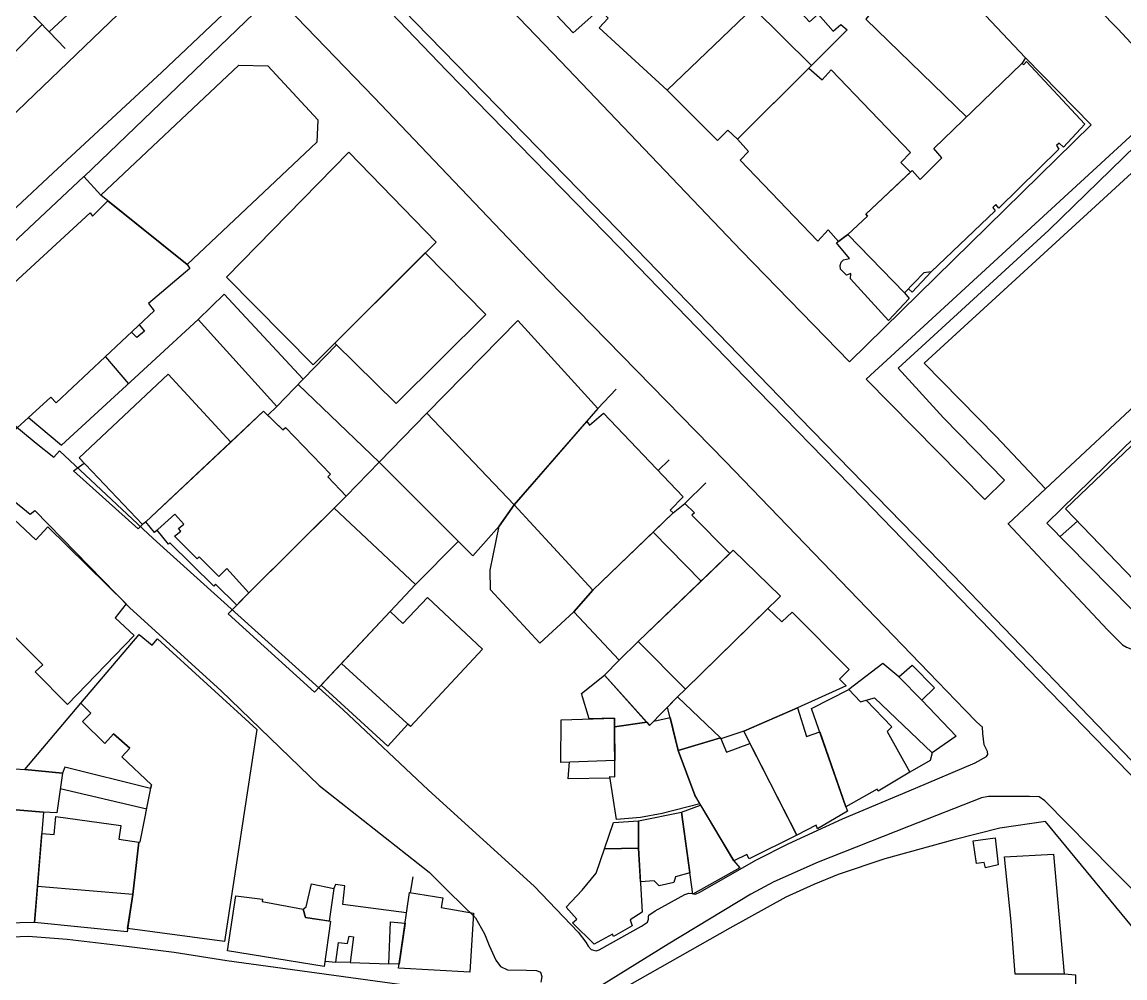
# Model space of a CAD drawing. Header units: centimetres. Extents: x 6155 to 7007, y 1466 to 2152.
# Drawn here: x 6375.2 to 6498, y 1644.1 to 1750.4 of the extents above; entities that cross this region are included whole.
import ezdxf

# ---------------------------------------------------------------- set-up
doc = ezdxf.new("R2010")
doc.units = ezdxf.units.CM

msp = doc.modelspace()

# ---------------------------------------------------------------- linework, layer by layer
msp.add_line((6476.14, 1757.84), (6486.91, 1746.44))
at = {"linetype": 'Continuous'}
for p, q in [((6486.91, 1746.44), (6486.53, 1745.81)), ((6494.23, 1738.97), (6486.91, 1746.44)), ((6467.34, 1712.59), (6494.23, 1738.97)), ((6475.64, 1712.45), (6498.73, 1733.58)), ((6489.15, 1698.48), (6511.78, 1719.59)), ((6513.2, 1718.07), (6489.31, 1694.65)), ((6483.65, 1704.29), (6475.64, 1712.45)), ((6483.65, 1704.29), (6489.15, 1698.48)), ((6484.59, 1699.45), (6482.39, 1697.29)), ((6489.15, 1698.48), (6484.99, 1694.6))]:
    msp.add_line(p, q, dxfattribs=at)
at = {"color": 7}
for points in [[(6412.88, 1811.65), (6399.47, 1798.99), (6392.82, 1792.93), (6392.37, 1792.25), (6392.34, 1791.54), (6392.55, 1791.02), (6399.1, 1783.57), (6419.3, 1762.55), (6435.19, 1746.03), (6455.26, 1724.99), (6467.34, 1712.59)], [(6383.24, 1774.5), (6394.54, 1762.76), (6395.24, 1761.93), (6395.38, 1761.48), (6395.41, 1760.9), (6395.21, 1760.54), (6387.78, 1753.12), (6369.08, 1735.14)], [(6402.07, 1767.85), (6419.01, 1750.35), (6440.25, 1728.61), (6461.8, 1706.38), (6478.82, 1688.92), (6500.61, 1666.29), (6515.3, 1651.01), (6515.82, 1650.49), (6515.9, 1650.26), (6515.9, 1649.89), (6515.72, 1649.65), (6515.45, 1649.69), (6515.11, 1649.8), (6514.15, 1650.62), (6502.18, 1663.04), (6488.44, 1677.15), (6468.84, 1697.4), (6455.67, 1710.89), (6441.72, 1725.34), (6422.51, 1744.98), (6402.04, 1766.29)], [(6486.42, 1760.63), (6497.25, 1749.62), (6498.66, 1748.09), (6499.59, 1747.21), (6500.57, 1746.89), (6501.21, 1746.98), (6502.17, 1747.1), (6503.45, 1747.73), (6507.7, 1751.61)], [(6431.96, 1757.18), (6430.36, 1755.8), (6436.56, 1749.2), (6439.53, 1751.86)], [(6469.19, 1710.69), (6517.34, 1754.96), (6517.79, 1755.21), (6518.01, 1755.14), (6518.72, 1754.6), (6523.28, 1749.69), (6533.91, 1738.11), (6534.19, 1737.66), (6534.28, 1737.15), (6533.97, 1736.88)], [(6376.78, 1703.55), (6378.76, 1702.01), (6379.4, 1702.7), (6389.81, 1692.94), (6410.91, 1673.92), (6420.46, 1664.95), (6432.23, 1654.26), (6437.14, 1649.16), (6437.96, 1648.05), (6438.25, 1647.6), (6438.58, 1647.23), (6439.13, 1647.07), (6439.47, 1647.21), (6444.19, 1649.84), (6444.83, 1650.27), (6444.96, 1650.59), (6444.95, 1650.88), (6445, 1651.05), (6445.69, 1651.54), (6448.98, 1653.36), (6449.46, 1653.48), (6449.82, 1653.45), (6450.2, 1653.39), (6450.66, 1653.62), (6456.96, 1657.21), (6460.5, 1658.98), (6466.54, 1661.77), (6474.69, 1665.16), (6481.33, 1667.99), (6482.57, 1668.69), (6482.73, 1668.91), (6482.69, 1669.27), (6482.32, 1670.01), (6482.16, 1671.25), (6482.12, 1671.98), (6481.51, 1672.53), (6480.18, 1673.9), (6476.15, 1678.05), (6453.54, 1701.51), (6433.73, 1721.73), (6414.4, 1742), (6402.55, 1754.32)], [(6399.43, 1753.03), (6401.01, 1751.37), (6390.63, 1741.37), (6382.11, 1733.2)], [(6398.27, 1751.92), (6390.77, 1744.85), (6378.68, 1733.64), (6362.92, 1718.91), (6361.91, 1718), (6361.51, 1717.58), (6361.35, 1717.17), (6361.44, 1716.8), (6361.64, 1716.43), (6364.31, 1713.86), (6376.78, 1703.55)], [(6469.71, 1751.45), (6469.16, 1750.74), (6480.37, 1739.88)], [(6378.23, 1749.33), (6380.03, 1747.47)], [(6503.33, 1740.68), (6489.51, 1727.27), (6472.73, 1711.91)], [(6383.98, 1731.15), (6382.11, 1733.21), (6364.36, 1716.63), (6367.09, 1714.02)], [(6375.94, 1706.42), (6379.59, 1703.33), (6387.78, 1710.83), (6394.83, 1717.33)], [(6388.27, 1716.71), (6388.84, 1716.03)], [(6387.98, 1715.33), (6387.4, 1715.89)], [(6388.84, 1716.03), (6387.98, 1715.33)], [(6406.5, 1710.67), (6410.23, 1714.49)], [(6384.51, 1713.18), (6387.06, 1710.17)], [(6472.73, 1711.91), (6477.79, 1706.36), (6484.59, 1699.45)], [(6469.19, 1710.69), (6482.39, 1697.29)], [(6414.98, 1701.46), (6405.94, 1710.09)], [(6439.31, 1707.4), (6441.35, 1709.57)], [(6403.57, 1707.63), (6402.58, 1706.66)], [(6447.24, 1701.71), (6446.04, 1700.5)], [(6414.98, 1701.46), (6411.28, 1697.65)], [(6449, 1696.85), (6451.35, 1699.16)], [(6373.9, 1697.49), (6376.13, 1695.65), (6376.63, 1696.06), (6387.21, 1685.25), (6397.34, 1676.03), (6408.31, 1665.46), (6420.54, 1655.84), (6422.74, 1653.66), (6425.7, 1650.77), (6426.7, 1648.97), (6427.21, 1647.68), (6427.96, 1646.05), (6428.48, 1645.34), (6429.25, 1644.95), (6431.39, 1644.93), (6432.48, 1644.91), (6432.94, 1644.72), (6433.09, 1644.23), (6432.95, 1643.6)], [(6484.97, 1694.62), (6496.04, 1682.78), (6497.72, 1681.12), (6498.18, 1680.86), (6498.66, 1680.68), (6499.09, 1680.72), (6499.74, 1680.95), (6501.3, 1682)], [(6500.5, 1686.79), (6498.67, 1685.14), (6489.31, 1694.65)], [(6492.71, 1694.89), (6490.77, 1693.18)], [(6419.03, 1687.83), (6423.78, 1692.63)], [(6472.81, 1677.56), (6471.05, 1679.05), (6467.26, 1676.15)], [(6475.38, 1674.98), (6479.2, 1670.98), (6476.53, 1669.12)], [(6440.66, 1666.3), (6436.02, 1666.2), (6436.17, 1668.09)], [(6379.46, 1665.14), (6389.09, 1662.88)], [(6503, 1649.79), (6496.59, 1656.14), (6489.09, 1663.77), (6488.44, 1664.21), (6487.38, 1664.25), (6483.27, 1664.25), (6482.81, 1664.26), (6482.04, 1664.1), (6473.88, 1660.93), (6463.85, 1656.94), (6458.89, 1654.74), (6456.35, 1653.4), (6447.14, 1647.82), (6438.18, 1642.25)], [(6507.9, 1620.37), (6512.9, 1634.09), (6501.99, 1646.42), (6498.73, 1649.88), (6489.15, 1661.47), (6484.07, 1660.73), (6478.96, 1659.43), (6471.25, 1657.31), (6466.08, 1655.59)], [(6418.47, 1653.56), (6418.75, 1655.32)], [(6466.08, 1655.59), (6463.36, 1654.47), (6460.23, 1653.04), (6454.01, 1649.62), (6439.53, 1641.39), (6438.73, 1640.92), (6438.5, 1639.2), (6445.33, 1633.65), (6456.08, 1625.54)], [(6418.03, 1651.29), (6410.91, 1652.23), (6411.16, 1654.3), (6410.12, 1654.46), (6409.92, 1654.03)], [(6360.29, 1652.68), (6359.87, 1650.22), (6359.81, 1649.5), (6359.94, 1648.91), (6360.31, 1648.56), (6360.87, 1648.5), (6361.82, 1648.54), (6368.75, 1648.43), (6375.91, 1648.71), (6380.25, 1648.36), (6386.56, 1647.65), (6392.16, 1646.93), (6398.03, 1646.02), (6417.25, 1643.37)], [(6408.97, 1645.94), (6410.15, 1645.83)], [(6411.74, 1645.8), (6416.04, 1645.63)], [(6490.59, 1621.61), (6492.82, 1621.91), (6492.41, 1632.76), (6492.54, 1644.39), (6491.23, 1644.47)]]:
    msp.add_lwpolyline(points, dxfattribs=at)
for points in [[(6378.98, 1770.33), (6389.41, 1759.71), (6378.23, 1749.33), (6367.29, 1760.59), (6374.56, 1766.96), (6374.78, 1766.68), (6378.98, 1770.33)], [(6374.16, 1746.78), (6374.47, 1746.38), (6371.32, 1743.08), (6369.43, 1744.89), (6368.39, 1745.88), (6363.44, 1751.08), (6360.44, 1754.28), (6367.29, 1760.59), (6377.47, 1750.12), (6374.16, 1746.78)], [(6377.47, 1750.12), (6374.16, 1746.78), (6372.72, 1748.21), (6369.43, 1744.89), (6368.39, 1745.88), (6363.44, 1751.08), (6360.44, 1754.28), (6367.29, 1760.59), (6377.47, 1750.12)], [(6447.04, 1742.84), (6439.47, 1749.75), (6440.48, 1750.83), (6439.53, 1751.86), (6448.82, 1761.52), (6457.59, 1752.94), (6456.6, 1752), (6447.04, 1742.84)], [(6457.59, 1752.94), (6459.14, 1754.5), (6462.87, 1750.43), (6463.85, 1751.27), (6465.51, 1749.41), (6466.36, 1750.13), (6467.07, 1749.55), (6463.09, 1745.57), (6456.6, 1752), (6457.59, 1752.94)], [(6456.6, 1752), (6463.09, 1745.57), (6454.85, 1737.39), (6453.79, 1738.39), (6452.65, 1737.23), (6447.04, 1742.84), (6456.6, 1752)], [(6476.43, 1722.61), (6474.32, 1720.36), (6473.88, 1720.73), (6473.46, 1720.29), (6473.98, 1719.67), (6471.68, 1717.22), (6467.43, 1721.83), (6467.49, 1722.44), (6467, 1722.26), (6466.31, 1722.93), (6466.3, 1723.33), (6466.4, 1723.71), (6466.66, 1723.97), (6467.34, 1724.1), (6465.89, 1725.83), (6467.13, 1726.79), (6469.33, 1728.82), (6469.16, 1729.03), (6474.32, 1733.89), (6475.21, 1732.9), (6477.59, 1735.3), (6476.71, 1736.35), (6486.53, 1745.81), (6486.72, 1745.7), (6487.05, 1746.02), (6493.52, 1739.04), (6491.16, 1736.5), (6490.68, 1736.94), (6490.39, 1736.66), (6490.64, 1736.28), (6483.97, 1729.69), (6483.6, 1730.11), (6483.3, 1729.79), (6483.54, 1729.42), (6476.43, 1722.61)], [(6473.46, 1720.29), (6467.13, 1726.79), (6469.33, 1728.82), (6469.16, 1729.03), (6474.32, 1733.89), (6475.21, 1732.9), (6477.59, 1735.3), (6476.71, 1736.35), (6486.53, 1745.81), (6486.72, 1745.7), (6487.05, 1746.02), (6493.52, 1739.04), (6491.16, 1736.5), (6490.68, 1736.94), (6490.39, 1736.66), (6490.64, 1736.28), (6483.97, 1729.69), (6483.6, 1730.11), (6483.3, 1729.79), (6483.54, 1729.42), (6476.43, 1722.61), (6475.59, 1722.51), (6473.46, 1720.29)], [(6383.98, 1731.15), (6399.36, 1745.6), (6402.57, 1745.55), (6408.13, 1739.53), (6408.04, 1737.04), (6393.58, 1723.42), (6383.98, 1731.15)], [(6462.8, 1745.27), (6464.3, 1743.99), (6465.29, 1745.11), (6474.12, 1735.91), (6473.03, 1734.78), (6474.12, 1733.7), (6469.16, 1729.03), (6469.33, 1728.82), (6467.13, 1726.79), (6466.11, 1726), (6464.94, 1727.31), (6463.8, 1726.02), (6455.14, 1735.05), (6456.07, 1736.02), (6454.85, 1737.39), (6462.8, 1745.27)], [(6411.58, 1735.92), (6421.3, 1725.92), (6407.62, 1712.28), (6397.96, 1722.02), (6411.58, 1735.92)], [(6393.58, 1723.42), (6393.91, 1722.98), (6389.3, 1719.09), (6389.94, 1718.27), (6379, 1708.03), (6378.43, 1708.68), (6374.26, 1704.91), (6371.26, 1708.15), (6371.01, 1707.94), (6366.16, 1713.14), (6368.93, 1715.75), (6368.6, 1716.13), (6382.8, 1729.19), (6383.07, 1728.82), (6384.75, 1730.53), (6393.58, 1723.42)], [(6420.1, 1724.72), (6426.83, 1717.88), (6416.85, 1707.99), (6410.04, 1714.69), (6420.1, 1724.72)], [(6397.7, 1720.12), (6406.5, 1710.67), (6403.57, 1707.63), (6394.83, 1717.33), (6397.7, 1720.12)], [(6430.41, 1717.21), (6439.31, 1707.4), (6430.01, 1696.69), (6420.26, 1706.91), (6430.41, 1717.21)], [(6388.62, 1694.5), (6388.13, 1694.04), (6380.93, 1700.47), (6382.13, 1701.32), (6381.56, 1701.91), (6391.48, 1711.23), (6398.44, 1703.68), (6388.99, 1694.79), (6388.62, 1694.5)], [(6388.99, 1694.79), (6388.62, 1694.5), (6381.56, 1701.91), (6391.48, 1711.23), (6398.44, 1703.68), (6388.99, 1694.79)], [(6504.42, 1708.72), (6516.46, 1696.42), (6510.94, 1691.06), (6511.29, 1690.68), (6503.78, 1683.38), (6491.39, 1696.25), (6504.42, 1708.72)], [(6399.12, 1685.55), (6396.76, 1687.88), (6396.56, 1687.65), (6391.65, 1692.48), (6391.51, 1692.33), (6390.24, 1693.88), (6389.96, 1693.63), (6388.99, 1694.79), (6398.44, 1703.68), (6402.11, 1707.12), (6403.44, 1705.83), (6404.24, 1705.05), (6404.53, 1705.3), (6409.56, 1700.12), (6409.26, 1699.83), (6411.28, 1697.65), (6409.97, 1696.34), (6400.48, 1686.91), (6399.12, 1685.55)], [(6402.11, 1707.12), (6404.24, 1705.05), (6404.53, 1705.3), (6409.56, 1700.12), (6409.26, 1699.83), (6411.28, 1697.65), (6400.48, 1686.91), (6398.03, 1689.6), (6397.14, 1688.74), (6394.92, 1690.92), (6394.72, 1690.7), (6392.19, 1693.23), (6392.91, 1693.76), (6392.64, 1694.07), (6393.24, 1694.53), (6392.23, 1695.66), (6389.96, 1693.63), (6388.99, 1694.79), (6402.11, 1707.12)], [(6428.33, 1694.31), (6425.4, 1691.01), (6414.98, 1701.46), (6420.26, 1706.91), (6430.01, 1696.69), (6428.33, 1694.31)], [(6438.08, 1705.98), (6438.4, 1705.55), (6439.95, 1706.91), (6448.82, 1697.57), (6447.37, 1696.11), (6447.69, 1695.81), (6438.77, 1687.22), (6430.01, 1696.69), (6438.08, 1705.98)], [(6447.69, 1695.81), (6449, 1696.85), (6450.06, 1695.79), (6449.79, 1695.54), (6454, 1691.3), (6450.8, 1688.22), (6443.81, 1681.5), (6441.7, 1679.43), (6436.64, 1684.78), (6438.77, 1687.22), (6445.47, 1693.67), (6447.69, 1695.81)], [(6409.97, 1696.34), (6419.03, 1687.83), (6407.77, 1675.87), (6398.16, 1684.58), (6400.48, 1686.91), (6409.97, 1696.34)], [(6436.64, 1684.78), (6432.87, 1681.31), (6427.35, 1687.25), (6427.31, 1689.42), (6428.33, 1694.31), (6430.01, 1696.69), (6438.77, 1687.22), (6436.64, 1684.78)], [(6387.71, 1682.15), (6380.26, 1674.48), (6376.69, 1678.12), (6377.52, 1678.88), (6371.37, 1685.03), (6370.42, 1684.09), (6366.77, 1687.83), (6374.33, 1695.07), (6376.75, 1692.81), (6378.09, 1694.25), (6386.8, 1685.7), (6385.58, 1684.14), (6387.71, 1682.15)], [(6445.47, 1693.67), (6450.8, 1688.22), (6443.81, 1681.5), (6441.7, 1679.43), (6436.64, 1684.78), (6438.77, 1687.22), (6445.47, 1693.67)], [(6454.39, 1691.67), (6459.64, 1686.54), (6449.06, 1676.18), (6443.81, 1681.5), (6454.39, 1691.67)], [(6418.17, 1672.31), (6415.93, 1669.86), (6408.51, 1676.65), (6410.78, 1679.06), (6416.2, 1684.82), (6417.62, 1683.51), (6420.36, 1686.38), (6426.47, 1680.65), (6418.47, 1672.03), (6418.17, 1672.31)], [(6416.2, 1684.82), (6417.62, 1683.51), (6420.36, 1686.38), (6426.47, 1680.65), (6418.47, 1672.03), (6410.78, 1679.06), (6416.2, 1684.82)], [(6458.24, 1685.18), (6459.79, 1683.68), (6460.94, 1684.77), (6467.3, 1678.37), (6466.22, 1677.3), (6466.96, 1676.56), (6461.54, 1674.13), (6455.55, 1671.51), (6453.02, 1670.65), (6452.97, 1670.79), (6448.17, 1675.33), (6449.06, 1676.18), (6458.24, 1685.18)], [(6388.27, 1682.27), (6389.71, 1681.1), (6390.31, 1681.79), (6401.36, 1671.7), (6397.74, 1648.12), (6386.96, 1649.56), (6387.56, 1653.35), (6388.21, 1659.17), (6388.36, 1659.19), (6389.61, 1665.53), (6386.31, 1668.68), (6387.23, 1669.64), (6385.41, 1671.22), (6384.42, 1670.16), (6381.94, 1672.6), (6382.86, 1673.53), (6381.76, 1674.65), (6388.27, 1682.27)], [(6448.17, 1675.33), (6445.07, 1672.16), (6440.05, 1677.76), (6441.7, 1679.43), (6443.81, 1681.5), (6449.06, 1676.18), (6448.17, 1675.33)], [(6474.3, 1678.85), (6476.79, 1676.35), (6475.38, 1674.98), (6472.81, 1677.56), (6474.3, 1678.85)], [(6438.33, 1672.88), (6437.51, 1675.71), (6440.05, 1677.76), (6444.76, 1672.51), (6441.17, 1672), (6441.15, 1672.96), (6438.33, 1672.88)], [(6469.19, 1674.98), (6470.1, 1675.24), (6476.53, 1669.12), (6476.31, 1668.25), (6474.06, 1666.97), (6470.53, 1664.84), (6470.42, 1665.07), (6466.92, 1663.11), (6463.11, 1674.05), (6467.26, 1676.15), (6468.55, 1674.77), (6469.19, 1674.98)], [(6467.26, 1676.15), (6468.55, 1674.77), (6469.19, 1674.98), (6472.05, 1671.99), (6471.52, 1671.47), (6474.06, 1666.97), (6470.53, 1664.84), (6470.42, 1665.07), (6466.92, 1663.11), (6463.11, 1674.05), (6467.26, 1676.15)], [(6389.61, 1665.53), (6389.53, 1665.13), (6379.99, 1667.5), (6379.71, 1666.86), (6375.54, 1667.27), (6381.76, 1674.65), (6382.86, 1673.53), (6381.94, 1672.6), (6384.42, 1670.16), (6385.41, 1671.22), (6387.23, 1669.64), (6386.31, 1668.68), (6389.61, 1665.53)], [(6448.25, 1669.35), (6447.07, 1674.2), (6448.17, 1675.33), (6452.97, 1670.79), (6448.25, 1669.35)], [(6455.55, 1671.51), (6461.54, 1674.13), (6462.53, 1670.94), (6464.02, 1671.43), (6466.92, 1663.11), (6467.09, 1662.61), (6463.78, 1660.65), (6463.62, 1661.06), (6461.46, 1659.94), (6455.55, 1671.51)], [(6441.2, 1668.27), (6435.19, 1668.05), (6435.24, 1672.79), (6441.15, 1672.96), (6441.17, 1672), (6441.2, 1668.27)], [(6441.17, 1672), (6444.76, 1672.51), (6445.07, 1672.16), (6445.53, 1672.64), (6447.35, 1673.05), (6448.25, 1669.35), (6450.1, 1664.38), (6450.67, 1663.42), (6446.47, 1662.37), (6444.07, 1661.91), (6441.38, 1661.69), (6440.64, 1666.46), (6441.22, 1666.45), (6441.17, 1672)], [(6461.46, 1659.94), (6456.17, 1657.31), (6455.89, 1657.81), (6454.44, 1657.1), (6450.1, 1664.38), (6448.25, 1669.35), (6452.97, 1670.79), (6453.64, 1669.17), (6456.25, 1670.14), (6461.46, 1659.94)], [(6379.71, 1666.86), (6379.08, 1662.43), (6377.6, 1662.52), (6373.66, 1662.84), (6373.71, 1663.63), (6370.69, 1663.82), (6370.96, 1667.55), (6375.54, 1667.27), (6379.71, 1666.86)], [(6377.6, 1662.52), (6376.62, 1650.25), (6371.64, 1650.13), (6371.57, 1650.08), (6361.33, 1650.04), (6362.43, 1656.61), (6364.02, 1656.55), (6364.32, 1658.95), (6361.54, 1662.19), (6362.95, 1662.08), (6363.22, 1663.86), (6367.58, 1663.3), (6367.69, 1664.01), (6373.71, 1663.63), (6373.66, 1662.84), (6377.6, 1662.52)], [(6449.55, 1655.75), (6447.97, 1655.33), (6447.79, 1654.69), (6446.15, 1654.33), (6445.57, 1654.86), (6444.05, 1654.77), (6443.85, 1658.52), (6443.83, 1661.55), (6448.64, 1662.49), (6449.55, 1655.75)], [(6454.44, 1657.1), (6455.11, 1656.32), (6449.87, 1653.4), (6448.64, 1662.49), (6450.76, 1663.27), (6454.44, 1657.1)], [(6387.56, 1653.35), (6386.9, 1649.18), (6376.62, 1650.25), (6376.94, 1654.24), (6377.41, 1660.12), (6378.78, 1660.03), (6378.98, 1662.04), (6386.22, 1661.01), (6386, 1659.52), (6388.21, 1659.17), (6387.56, 1653.35)], [(6377.41, 1660.12), (6378.78, 1660.03), (6378.98, 1662.04), (6386.22, 1661.01), (6386, 1659.52), (6388.21, 1659.17), (6387.56, 1653.35), (6376.94, 1654.24), (6377.41, 1660.12)], [(6443.85, 1658.52), (6440.04, 1658.42), (6441.06, 1661.36), (6443.83, 1661.55), (6443.85, 1658.52)], [(6483.55, 1659.66), (6483.89, 1656.66), (6482.45, 1656.32), (6482.32, 1656.89), (6481.45, 1656.79), (6481.08, 1659.31), (6483.55, 1659.66)], [(6443.85, 1658.52), (6444.23, 1651.37), (6442.9, 1650.54), (6443.13, 1649.85), (6441.07, 1648.66), (6440.94, 1648.95), (6438.91, 1647.82), (6436.49, 1650.21), (6436.96, 1650.61), (6435.79, 1651.93), (6437.58, 1653.84), (6439.11, 1655.71), (6440.04, 1658.42), (6443.85, 1658.52)], [(6484.59, 1657.55), (6490.02, 1657.83), (6491.23, 1644.47), (6485.76, 1644.47), (6485.32, 1650.32), (6484.59, 1657.55)], [(6406.52, 1651.7), (6406.83, 1651.98), (6407.44, 1654.52), (6409.92, 1654.03), (6409.42, 1650.39), (6406.76, 1650.8), (6406.52, 1651.7)], [(6408.85, 1645.32), (6398.08, 1647.09), (6399, 1653.2), (6401.99, 1652.84), (6401.96, 1652.58), (6406.52, 1651.7), (6406.76, 1650.8), (6409.54, 1650.37), (6408.85, 1645.32)], [(6425.07, 1644.69), (6417.13, 1645.17), (6418.36, 1653.58), (6422.05, 1652.96), (6421.89, 1651.89), (6425.48, 1651.27), (6425.07, 1644.69)], [(6417.2, 1645.6), (6416.04, 1645.63), (6416.25, 1650.29), (6417.86, 1650.16), (6417.2, 1645.6)], [(6410.15, 1645.83), (6410.43, 1648.02), (6411.44, 1647.88), (6411.62, 1648.7), (6412.12, 1648.62), (6411.74, 1645.8), (6410.15, 1645.83)]]:
    msp.add_lwpolyline(points, close=True, dxfattribs=at)

doc.saveas('drawing.dxf')
